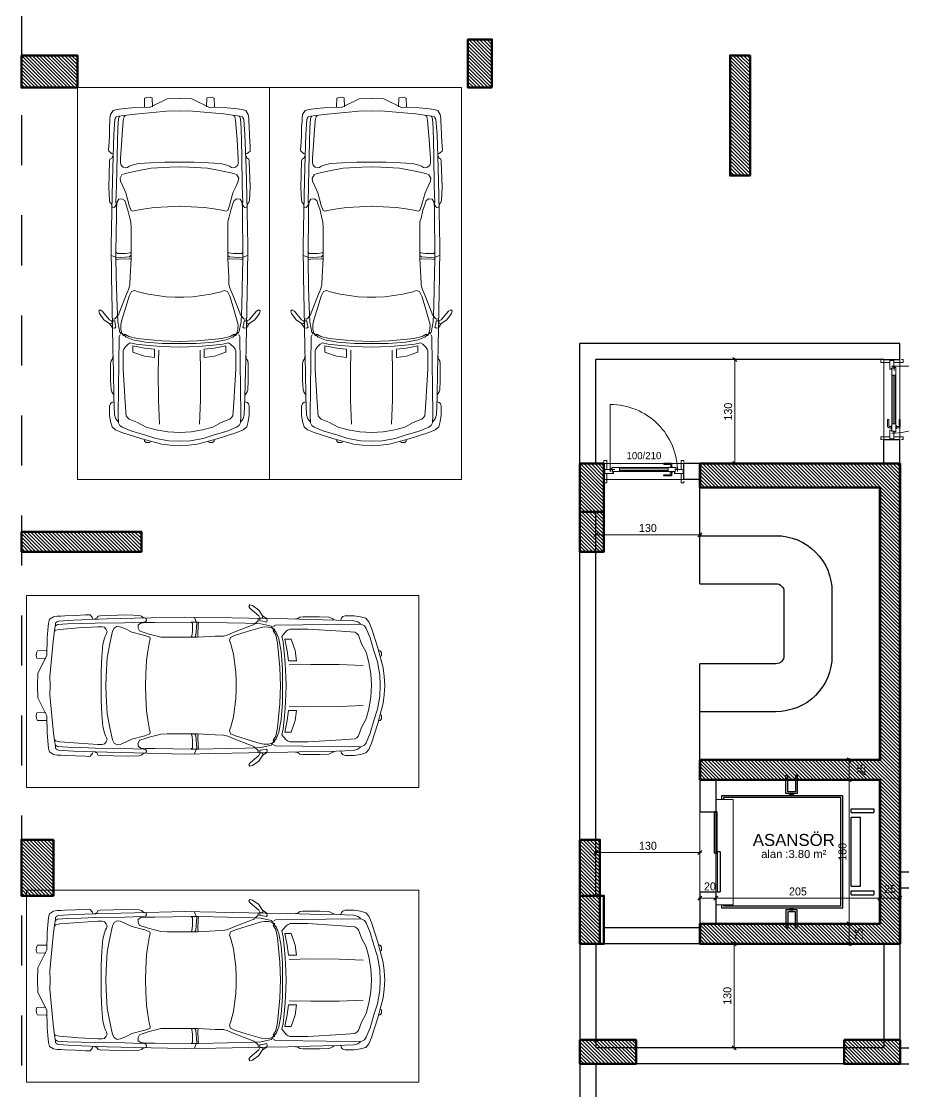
# Model space of a CAD drawing. Header units: centimetres. Extents: x 562865 to 1310255, y -148070 to 32737.
# Drawn here: x 643113 to 644216, y -26144 to -24807 of the extents above; entities that cross this region are included whole.
import ezdxf
from ezdxf.enums import TextEntityAlignment as Align

# ---------------------------------------------------------------- set-up
doc = ezdxf.new("R2010")
doc.units = ezdxf.units.CM
doc.header["$LTSCALE"] = 2.5
doc.linetypes.add('DASHED', pattern=[0.25, 0.125, -0.125])
doc.layers.get('0').update_dxf_attribs({"color": 86})
for name, color, linetype, lineweight in [('1', 126, 'Continuous', 25), ('ARABA TEFRIS', 205, 'Continuous', 0), ('DUVAR', 4, 'Continuous', 30), ('duvar-kesim', 7, 'Continuous', 0), ('GÖRÜNÜŞLER', 96, 'Continuous', 25), ('ince', 30, 'Continuous', 15), ('iç ölçü', 106, 'Continuous', 18), ('kapi', 9, 'Continuous', 0), ('kolon', 1, 'Continuous', 53), ('TEFRIS', 33, 'Continuous', 0)]:
    doc.layers.add(name, color=color, linetype=linetype, lineweight=lineweight)
for name, color, linetype in [('alan', 7, 'Continuous'), ('kapi-yazi', 7, 'Continuous'), ('MAKINA', 4, 'Continuous'), ('MERBAS', 231, 'Continuous'), ('MIMARI', 3, 'Continuous'), ('Oda', 7, 'Continuous'), ('TARAMA KOLON', 252, 'Continuous')]:
    doc.layers.add(name, color=color, linetype=linetype)
doc.styles.add('10', font='', dxfattribs={"height": 10})
doc.styles.add('MAHALADI', font='arial.ttf')
doc.styles.add('PINAR', font='comic.ttf')
doc.styles.get('10').set_extended_font_data('Arial')
doc.dimstyles.new('DISOLCU', dxfattribs={"dimscale": 0, "dimtxt": 15, "dimasz": 8, "dimexe": 1.8, "dimexo": 0.625, "dimgap": 3, "dimtad": 1, "dimdec": 0, "dimrnd": 0.5, "dimzin": 0, "dimdsep": 46, "dimtxsty": '10', "dimblk": 'OBLIQUE', "dimcen": 0.9, "dimclrd": 256, "dimclre": 256, "dimclrt": 7, "dimadec": 0, "dimazin": 0, "dimtfac": 1, "dimtdec": 0, "dimtofl": 0, "dimtmove": 2, "dimatfit": 0, "dimfxl": 10, "dimfxlon": 1, "dimtolj": 1, "dimtzin": 0, "dimarcsym": 0})
doc.dimstyles.new('TEMİZ ÖLÇÜ', dxfattribs={"dimtxt": 10, "dimasz": 5, "dimexe": 1.8, "dimexo": 0.625, "dimgap": 3, "dimtad": 1, "dimdec": 0, "dimrnd": 0.5, "dimzin": 1, "dimdsep": 46, "dimtxsty": 'PINAR', "dimblk": 'OBLIQUE', "dimcen": 0.9, "dimdle": 2, "dimclrd": 256, "dimclre": 256, "dimclrt": 7, "dimadec": 0, "dimazin": 0, "dimtfac": 1, "dimtdec": 0, "dimtofl": 0, "dimtmove": 2, "dimatfit": 2, "dimfxl": 10, "dimfxlon": 1, "dimlwd": -1, "dimlwe": -1, "dimarcsym": 0})

# ---------------------------------------------------------------- blocks, each defined once
blk = doc.blocks.new('_Oblique')
at = {"color": 0, "linetype": 'ByBlock', "lineweight": -2}
blk.add_line((-0.5, -0.5), (0.5, 0.5), dxfattribs=at)
blk = doc.blocks.new('*D2750')
at = {"layer": 'Defpoints', "color": 0}
for p in [(643961.2, -25899.8), (643981.2, -25902.4), (643981.2, -25916.2)]:
    blk.add_point(p, dxfattribs=at)
at = {"layer": 'iç ölçü'}
for p, q in [((643961.2, -25900.5), (643961.2, -25904.2)), ((643981.2, -25912.4), (643981.2, -25900.6)), ((643959.2, -25902.4), (643983.2, -25902.4))]:
    blk.add_line(p, q, dxfattribs=at)
at = {"layer": 'iç ölçü', "linetype": 'ByBlock', "xscale": 5, "yscale": 5, "zscale": 5, "rotation": 180}
blk.add_blockref('_Oblique', (643961.2, -25902.4), dxfattribs=at)
at = {"layer": 'iç ölçü', "linetype": 'ByBlock', "xscale": 5, "yscale": 5, "zscale": 5}
blk.add_blockref('_Oblique', (643981.2, -25902.4), dxfattribs=at)
at = {"layer": 'iç ölçü', "color": 7, "insert": (643973.7, -25887.7), "char_height": 10, "attachment_point": 5, "style": 'PINAR'}
blk.add_mtext('20', dxfattribs=at)
blk = doc.blocks.new('*D2751')
at = {"layer": 'Defpoints', "color": 0}
for p in [(644186.2, -25878), (644186.2, -25902.4), (643981.2, -25916.2)]:
    blk.add_point(p, dxfattribs=at)
at = {"layer": 'iç ölçü'}
for p, q in [((643981.2, -25912.4), (643981.2, -25900.6)), ((644186.2, -25892.4), (644186.2, -25904.2)), ((643979.2, -25902.4), (644188.2, -25902.4))]:
    blk.add_line(p, q, dxfattribs=at)
at = {"layer": 'iç ölçü', "linetype": 'ByBlock', "xscale": 5, "yscale": 5, "zscale": 5, "rotation": 180}
blk.add_blockref('_Oblique', (643981.2, -25902.4), dxfattribs=at)
at = {"layer": 'iç ölçü', "linetype": 'ByBlock', "xscale": 5, "yscale": 5, "zscale": 5}
blk.add_blockref('_Oblique', (644186.2, -25902.4), dxfattribs=at)
at = {"layer": 'iç ölçü', "color": 7, "insert": (644083.7, -25894), "char_height": 10, "attachment_point": 5, "style": 'PINAR'}
blk.add_mtext('205', dxfattribs=at)
blk = doc.blocks.new('*D2752')
at = {"layer": 'Defpoints', "color": 0}
for p in [(644186.2, -25878), (644211.2, -25900), (644211.2, -25902.4)]:
    blk.add_point(p, dxfattribs=at)
at = {"layer": 'iç ölçü'}
for p, q in [((644186.2, -25892.4), (644186.2, -25904.2)), ((644211.2, -25900.6), (644211.2, -25904.2)), ((644184.2, -25902.4), (644213.2, -25902.4))]:
    blk.add_line(p, q, dxfattribs=at)
at = {"layer": 'iç ölçü', "linetype": 'ByBlock', "xscale": 5, "yscale": 5, "zscale": 5, "rotation": 180}
blk.add_blockref('_Oblique', (644186.2, -25902.4), dxfattribs=at)
at = {"layer": 'iç ölçü', "linetype": 'ByBlock', "xscale": 5, "yscale": 5, "zscale": 5}
blk.add_blockref('_Oblique', (644211.2, -25902.4), dxfattribs=at)
at = {"layer": 'iç ölçü', "color": 7, "insert": (644198.7, -25891), "char_height": 10, "attachment_point": 5, "style": 'PINAR'}
blk.add_mtext('25', dxfattribs=at)
blk = doc.blocks.new('*D2753')
at = {"layer": 'Defpoints', "color": 0}
for p in [(644147.9, -25934.4), (644154.6, -25934.4), (644154.6, -25959.4)]:
    blk.add_point(p, dxfattribs=at)
at = {"layer": 'iç ölçü'}
for p, q in [((644154, -25934.4), (644146.1, -25934.4)), ((644147.9, -25961.4), (644147.9, -25932.4)), ((644154, -25959.4), (644146.1, -25959.4))]:
    blk.add_line(p, q, dxfattribs=at)
at = {"layer": 'iç ölçü', "linetype": 'ByBlock', "xscale": 5, "yscale": 5, "zscale": 5}
for p, rotation in [((644147.9, -25934.4), 90), ((644147.9, -25959.4), 270)]:
    blk.add_blockref('_Oblique', p, dxfattribs=dict(at, rotation=rotation))
at = {"layer": 'iç ölçü', "color": 7, "insert": (644159.8, -25946.9), "char_height": 10, "attachment_point": 5, "rotation": 90, "style": 'PINAR'}
blk.add_mtext('25', dxfattribs=at)
blk = doc.blocks.new('*D2754')
at = {"layer": 'Defpoints', "color": 0}
for p in [(644147.9, -25754.4), (644152.1, -25754.4), (644154.6, -25934.4)]:
    blk.add_point(p, dxfattribs=at)
at = {"layer": 'iç ölçü'}
for p, q in [((644151.5, -25754.4), (644146.1, -25754.4)), ((644147.9, -25936.4), (644147.9, -25752.4)), ((644154, -25934.4), (644146.1, -25934.4))]:
    blk.add_line(p, q, dxfattribs=at)
at = {"layer": 'iç ölçü', "linetype": 'ByBlock', "xscale": 5, "yscale": 5, "zscale": 5}
for p, rotation in [((644147.9, -25754.4), 90), ((644147.9, -25934.4), 270)]:
    blk.add_blockref('_Oblique', p, dxfattribs=dict(at, rotation=rotation))
at = {"layer": 'iç ölçü', "color": 7, "insert": (644139.4, -25844.4), "char_height": 10, "attachment_point": 5, "rotation": 90, "style": 'PINAR'}
blk.add_mtext('180', dxfattribs=at)
blk = doc.blocks.new('*D2755')
at = {"layer": 'Defpoints', "color": 0}
for p in [(644147.9, -25729.4), (644152.1, -25729.4), (644152.1, -25754.4)]:
    blk.add_point(p, dxfattribs=at)
at = {"layer": 'iç ölçü'}
for p, q in [((644147.9, -25756.4), (644147.9, -25727.4)), ((644151.5, -25729.4), (644146.1, -25729.4)), ((644151.5, -25754.4), (644146.1, -25754.4))]:
    blk.add_line(p, q, dxfattribs=at)
at = {"layer": 'iç ölçü', "linetype": 'ByBlock', "xscale": 5, "yscale": 5, "zscale": 5}
for p, rotation in [((644147.9, -25729.4), 90), ((644147.9, -25754.4), 270)]:
    blk.add_blockref('_Oblique', p, dxfattribs=dict(at, rotation=rotation))
at = {"layer": 'iç ölçü', "color": 7, "insert": (644163, -25741.9), "char_height": 10, "attachment_point": 5, "rotation": 90, "style": 'PINAR'}
blk.add_mtext('25', dxfattribs=at)
blk = doc.blocks.new('*D2756')
at = {"layer": 'Defpoints', "color": 0}
for p in [(643831.2, -25844.4), (643831.2, -25845.3), (643961.2, -25844.4)]:
    blk.add_point(p, dxfattribs=at)
at = {"layer": 'iç ölçü'}
for p, q in [((643963.2, -25845.3), (643829.2, -25845.3)), ((643831.2, -25845), (643831.2, -25847.1)), ((643961.2, -25845), (643961.2, -25847.1))]:
    blk.add_line(p, q, dxfattribs=at)
at = {"layer": 'iç ölçü', "linetype": 'ByBlock', "xscale": 5, "yscale": 5, "zscale": 5, "rotation": 180}
blk.add_blockref('_Oblique', (643831.2, -25845.3), dxfattribs=at)
at = {"layer": 'iç ölçü', "linetype": 'ByBlock', "xscale": 5, "yscale": 5, "zscale": 5}
blk.add_blockref('_Oblique', (643961.2, -25845.3), dxfattribs=at)
at = {"layer": 'iç ölçü', "color": 7, "insert": (643896.2, -25836.9), "char_height": 10, "attachment_point": 5, "style": 'PINAR'}
blk.add_mtext('130', dxfattribs=at)
blk = doc.blocks.new('*D2757')
at = {"layer": 'Defpoints', "color": 0}
for p in [(644034.1, -25959.4), (644004, -26089.4), (644034.1, -26089.4)]:
    blk.add_point(p, dxfattribs=at)
at = {"layer": 'iç ölçü'}
for p, q in [((644009, -25959.4), (644002.2, -25959.4)), ((644004, -25957.4), (644004, -26091.4)), ((644009, -26089.4), (644002.2, -26089.4))]:
    blk.add_line(p, q, dxfattribs=at)
at = {"layer": 'iç ölçü', "linetype": 'ByBlock', "xscale": 5, "yscale": 5, "zscale": 5}
for p, rotation in [((644004, -25959.4), 90), ((644004, -26089.4), 270)]:
    blk.add_blockref('_Oblique', p, dxfattribs=dict(at, rotation=rotation))
at = {"layer": 'iç ölçü', "color": 7, "insert": (643995.5, -26024.4), "char_height": 10, "attachment_point": 5, "rotation": 90, "style": 'PINAR'}
blk.add_mtext('130', dxfattribs=at)
blk = doc.blocks.new('*D2758')
at = {"layer": 'Defpoints', "color": 0}
for p in [(644005, -25229.4), (644011.2, -25229.4), (644004, -25359.4)]:
    blk.add_point(p, dxfattribs=at)
at = {"layer": 'iç ölçü'}
for p, q in [((644010, -25229.4), (644003.2, -25229.4)), ((644005, -25361.4), (644005, -25227.4)), ((644004.6, -25359.4), (644006.8, -25359.4))]:
    blk.add_line(p, q, dxfattribs=at)
at = {"layer": 'iç ölçü', "linetype": 'ByBlock', "xscale": 5, "yscale": 5, "zscale": 5}
for p, rotation in [((644005, -25229.4), 90), ((644005, -25359.4), 270)]:
    blk.add_blockref('_Oblique', p, dxfattribs=dict(at, rotation=rotation))
at = {"layer": 'iç ölçü', "color": 7, "insert": (643996.5, -25294.4), "char_height": 10, "attachment_point": 5, "rotation": 90, "style": 'PINAR'}
blk.add_mtext('130', dxfattribs=at)
blk = doc.blocks.new('*D2759')
at = {"layer": 'Defpoints', "color": 0}
for p in [(643831.2, -25433.6), (643961.2, -25433.6), (643961.2, -25448.2)]:
    blk.add_point(p, dxfattribs=at)
at = {"layer": 'iç ölçü'}
for p, q in [((643831.2, -25443.2), (643831.2, -25450)), ((643961.2, -25443.2), (643961.2, -25450)), ((643829.2, -25448.2), (643963.2, -25448.2))]:
    blk.add_line(p, q, dxfattribs=at)
at = {"layer": 'iç ölçü', "linetype": 'ByBlock', "xscale": 5, "yscale": 5, "zscale": 5, "rotation": 180}
blk.add_blockref('_Oblique', (643831.2, -25448.2), dxfattribs=at)
at = {"layer": 'iç ölçü', "linetype": 'ByBlock', "xscale": 5, "yscale": 5, "zscale": 5}
blk.add_blockref('_Oblique', (643961.2, -25448.2), dxfattribs=at)
at = {"layer": 'iç ölçü', "color": 7, "insert": (643896.2, -25439.8), "char_height": 10, "attachment_point": 5, "style": 'PINAR'}
blk.add_mtext('130', dxfattribs=at)
blk = doc.blocks.new('Car-P-2')
for p, q in [((166.2, 203.2), (158.5, 197.5)), ((169.6, 204), (166.2, 203.2)), ((169.4, 199.6), (170.9, 202.2)), ((170.9, 202.2), (169.6, 204)), ((20.9, 183), (24.8, 187.4)), ((24.8, 187.4), (31.5, 189.2)), ((31.5, 189.2), (39.3, 190.5)), ((39.3, 190.5), (50.6, 190.5)), ((50.6, 190.5), (53.7, 189.5)), ((53.7, 189.5), (55.3, 187.7)), ((55.3, 187.7), (56.1, 185.4)), ((68.3, 187.7), (66.2, 186.4)), ((70.8, 188.7), (68.3, 187.7)), ((82.5, 189.2), (70.8, 188.7)), ((95.4, 189.2), (82.5, 189.2)), ((103.4, 189.2), (95.4, 189.2)), ((107.1, 188.7), (103.4, 189.2)), ((110.2, 186.4), (107.1, 188.7)), ((153.8, 190.5), (148.4, 186.9)), ((212.1, 188.2), (150.4, 186.9)), ((153.6, 188.2), (153.8, 190.5)), ((155.1, 187.4), (153.6, 188.2)), ((158.5, 197.5), (153.8, 190.5)), ((157.2, 187.9), (155.1, 187.4)), ((157.2, 187.9), (158.5, 190.5)), ((157.2, 184.1), (157.2, 187.9)), ((158.5, 190.5), (169.4, 199.6)), ((251.9, 188.7), (212.1, 188.2)), ((238.9, 188.2), (236.6, 183)), ((314, 187.4), (251.9, 188.7)), ((303.7, 188.7), (300.3, 187.4)), ((305.2, 190), (303.7, 188.7)), ((308.1, 190.8), (305.2, 190)), ((323.6, 191.6), (308.1, 190.8)), ((348.2, 186.4), (314, 187.4)), ((356.7, 190.5), (323.6, 191.6)), ((359.1, 190), (356.7, 190.5)), ((360.9, 187.4), (359.1, 190)), ((363.5, 186.4), (360.9, 187.4)), ((366.3, 187.9), (365.8, 186.6)), ((367.4, 189.5), (366.3, 187.9)), ((369.2, 191.6), (367.4, 189.5)), ((371.2, 191.8), (369.2, 191.6)), ((375.1, 191.6), (371.2, 191.8)), ((387.7, 190.8), (375.1, 191.6)), ((401.1, 190.5), (387.7, 190.8)), ((405.7, 190), (401.1, 190.5)), ((410.4, 190), (405.7, 190)), ((415, 189.2), (410.4, 190)), ((420, 186.1), (415, 189.2)), ((9.8, 150.4), (17.5, 175)), ((17.5, 175), (20.9, 183)), ((19.4, 162.8), (24.3, 174.7)), ((24.3, 174.7), (26.3, 177.8)), ((26.3, 177.8), (29.7, 179.4)), ((29.7, 179.4), (38.5, 179.9)), ((32.6, 181.2), (31.3, 180.2)), ((34.6, 182.8), (32.6, 181.2)), ((39.6, 184.3), (34.6, 182.8)), ((38.5, 179.9), (74.2, 179.4)), ((61.8, 185.1), (39.6, 184.3)), ((94.4, 185.6), (61.8, 185.1)), ((66.2, 186.4), (64.6, 185.4)), ((74.2, 179.4), (103.4, 179.1)), ((122.4, 186.4), (94.4, 185.6)), ((103.4, 179.1), (137.7, 178.6)), ((112.8, 186.4), (110.2, 186.4)), ((150.4, 186.9), (122.4, 186.4)), ((136.9, 169.8), (141.5, 174.7)), ((137.7, 178.6), (139.3, 177.8)), ((138.3, 173.7), (143.2, 175.5)), ((139.3, 177.8), (139.6, 176.8)), ((141.1, 176.8), (143.2, 175.5)), ((141.5, 174.7), (142.7, 177.6)), ((142.7, 177.6), (156.1, 180.4)), ((143.2, 175.5), (146.6, 176.3)), ((146.6, 176.3), (152, 176.5)), ((148.4, 186.9), (148.1, 184.1)), ((148.1, 184.1), (149.1, 182.5)), ((149.1, 182.5), (153.6, 183.5)), ((152, 176.5), (156.9, 175.5)), ((153.6, 183.5), (157.2, 184.1)), ((156.1, 180.4), (175.1, 181.2)), ((156.9, 175.5), (174.3, 170.3)), ((159.3, 184.3), (159.5, 186.6)), ((160.8, 182.5), (159.3, 184.3)), ((163.7, 180.4), (160.8, 182.5)), ((164.2, 179.4), (163.7, 180.4)), ((167, 178.6), (164.2, 179.4)), ((188.3, 170.3), (167, 178.6)), ((175.1, 181.2), (197.8, 181.7)), ((197.8, 181.7), (233.7, 182.5)), ((233.7, 182.5), (243, 182.5)), ((233.7, 181.7), (234.2, 179.4)), ((234.2, 179.4), (234.8, 165.9)), ((236.6, 183), (235.8, 181.7)), ((235.8, 181.7), (237.3, 165.7)), ((243, 182), (241.2, 181.2)), ((241.2, 181.2), (241.2, 170.8)), ((243, 182.5), (288.6, 182)), ((288.6, 182), (299.8, 182)), ((298.7, 184.8), (299.3, 186.9)), ((300.3, 183), (298.7, 184.8)), ((299.8, 182), (306, 181.2)), ((302.6, 182.5), (300.3, 183)), ((306, 181.2), (302.6, 182.5)), ((304.7, 182.5), (326.2, 181.7)), ((306, 181.2), (309.1, 178.9)), ((309.4, 175), (307.6, 171.6)), ((309.1, 178.9), (309.4, 175)), ((317.1, 170.1), (325.3, 174)), ((325.3, 174), (331.6, 176.8)), ((363.2, 181.2), (326.2, 181.7)), ((331.6, 176.8), (335.5, 177.3)), ((335.5, 177.3), (339.4, 175)), ((339.4, 175), (341.2, 171.1)), ((389.9, 185.1), (348.2, 186.4)), ((349.2, 173.4), (351.5, 176)), ((351.5, 176), (354.1, 176.8)), ((354.1, 176.8), (359.8, 176.8)), ((359.8, 176.8), (383.9, 175.2)), ((380.6, 180.7), (363.2, 181.2)), ((397.8, 180.2), (380.6, 180.7)), ((383.9, 175.2), (407.3, 173.4)), ((408.8, 183.8), (389.9, 185.1)), ((410.1, 179.4), (397.8, 180.2)), ((408.8, 183.8), (412.4, 181.7)), ((411.2, 183), (408.8, 183.8)), ((412.7, 177.8), (410.1, 179.4)), ((412.4, 181.7), (412.7, 179.1)), ((413.7, 172.4), (412.7, 179.1)), ((421.3, 181.2), (420, 186.1)), ((422.3, 172.4), (421.3, 181.2)), ((14.7, 146.7), (19.4, 162.8)), ((30.2, 155.5), (34.1, 166.2)), ((34.1, 166.2), (36.2, 168.2)), ((36.2, 168.2), (38.5, 169.8)), ((38.5, 169.8), (55.3, 171.1)), ((55.3, 171.1), (97.2, 173.7)), ((97.2, 173.7), (119.5, 173.7)), ((117.9, 161.3), (113, 147)), ((126, 161.3), (117.9, 161.3)), ((119.5, 173.7), (121.8, 172.7)), ((121.8, 172.7), (124.4, 171.1)), ((122.9, 146.7), (126, 161.3)), ((124.4, 171.1), (127.8, 167.2)), ((127.8, 167.2), (129.6, 164.6)), ((129.6, 164.6), (128.1, 157.4)), ((130.4, 145.7), (133.5, 161.5)), ((133.5, 161.5), (136.9, 169.8)), ((135, 156.1), (137.4, 166.4)), ((137.4, 166.4), (140.5, 171.4)), ((140.5, 171.4), (138.3, 173.7)), ((174.3, 170.3), (187.8, 166.2)), ((187.8, 166.2), (190.6, 164.9)), ((197.1, 166.4), (188.3, 170.3)), ((190.6, 164.9), (194, 163.3)), ((194, 163.3), (195, 159.4)), ((202.5, 165.1), (197.1, 166.4)), ((213.1, 164.9), (202.5, 165.1)), ((234.8, 163.6), (213.1, 164.9)), ((234.5, 164.9), (234.2, 164.1)), ((234.8, 165.9), (234.5, 164.9)), ((259.1, 163.6), (234.8, 163.6)), ((237.3, 165.7), (238.6, 163.8)), ((241.2, 170.8), (242.3, 164.9)), ((242.3, 164.9), (243, 163.6)), ((273.1, 163.6), (259.1, 163.6)), ((280.9, 163.8), (273.1, 163.6)), ((285.5, 165.1), (280.9, 163.8)), ((295.4, 167.5), (285.5, 165.1)), ((294.3, 161.5), (294.9, 163.6)), ((295.4, 156.1), (294.3, 161.5)), ((294.9, 163.6), (301.1, 165.9)), ((303.2, 170.1), (295.4, 167.5)), ((301.1, 165.9), (317.1, 170.1)), ((307.6, 171.6), (303.2, 170.1)), ((341.2, 171.1), (344.3, 157.6)), ((348.2, 170.8), (349.2, 173.4)), ((348.7, 168.2), (348.2, 170.8)), ((350.3, 165.9), (348.7, 168.2)), ((351.5, 162.3), (350.3, 165.9)), ((353.6, 154.5), (351.5, 162.3)), ((407.3, 173.4), (412.4, 172.4)), ((412.4, 172.4), (413.5, 170.8)), ((415.6, 158.4), (413.7, 172.4)), ((423.1, 162.3), (422.3, 172.4)), ((423.6, 140.8), (423.1, 162.3)), ((3, 125.2), (9.8, 150.4)), ((24.3, 144.9), (30.2, 155.5)), ((128.1, 157.4), (126.8, 145.4)), ((133.8, 143.1), (135, 156.1)), ((193.4, 154.8), (190.3, 142.3)), ((195, 159.4), (193.4, 154.8)), ((297.2, 146.2), (295.4, 156.1)), ((344.3, 157.6), (347.9, 138.4)), ((354.7, 139.5), (353.6, 154.5)), ((419.7, 114.6), (415.6, 158.4)), ((5.1, 144.7), (6.7, 146.7)), ((5.1, 142.8), (5.1, 144.7)), ((5.1, 140.3), (5.1, 142.8)), ((6.7, 139.5), (5.1, 140.3)), ((6.7, 146.7), (8.7, 147)), ((10.3, 132.7), (14.7, 146.7)), ((20.9, 132.2), (24.3, 144.9)), ((113, 147), (111.5, 134.3)), ((111.5, 134.3), (121.6, 134.3)), ((121.6, 134.3), (122.9, 146.7)), ((126.8, 145.4), (125.7, 131.4)), ((128.8, 124.2), (130.4, 145.7)), ((132.2, 125.7), (133.8, 143.1)), ((190.3, 142.3), (187.2, 119.8)), ((298.7, 134.6), (297.2, 146.2)), ((299.5, 117.7), (298.7, 134.6)), ((347.9, 138.4), (349.2, 115.1)), ((355.4, 121.6), (354.7, 139.5)), ((434.7, 118.5), (423.6, 140.8)), ((424.4, 147), (435.2, 146.7)), ((436, 137.4), (424.6, 136.9)), ((435.2, 146.7), (436.3, 144.1)), ((436.8, 140.5), (436, 137.4)), ((436.3, 144.1), (436.8, 140.5)), ((1.7, 114.6), (3, 125.2)), ((7.2, 116.4), (10.3, 132.7)), ((18.6, 117.7), (20.9, 132.2)), ((58.1, 129.4), (28.2, 128.1)), ((93.3, 129.6), (58.1, 129.4)), ((120.5, 129.1), (93.3, 129.6)), ((125.7, 131.4), (124.7, 114.6)), ((128.8, 102.9), (128.8, 124.2)), ((131.4, 102.9), (132.2, 125.7)), ((355.4, 102.9), (355.4, 121.6)), ((1, 103.2), (1.7, 114.6)), ((6.7, 103.2), (7.2, 116.4)), ((17.5, 103.7), (18.6, 117.7)), ((124.7, 114.6), (124.4, 103.2)), ((187.2, 119.8), (186.7, 108.6)), ((186.7, 108.6), (186.7, 102.9)), ((300.3, 102.9), (299.5, 117.7)), ((349.2, 115.1), (349.7, 102.9)), ((419.2, 103.2), (419.7, 114.6)), ((435, 102.9), (434.7, 118.5)), ((1, 103.2), (1.7, 91.8)), ((6.7, 103.2), (7.2, 90)), ((17.5, 103.7), (18.6, 88.7)), ((124.7, 91.8), (124.4, 103.2)), ((128.8, 103.5), (128.8, 82.2)), ((131.4, 103.5), (132.2, 80.6)), ((186.7, 97.8), (186.7, 103.5)), ((187.2, 86.6), (186.7, 97.8)), ((300.3, 103.5), (299.5, 88.7)), ((349.2, 91.3), (349.7, 103.5)), ((355.4, 103.5), (355.4, 84.8)), ((419.2, 103.2), (419.7, 91.8)), ((435, 103.5), (434.7, 87.9)), ((1.7, 91.8), (3, 81.2)), ((3, 81.2), (9.8, 56)), ((7.2, 90), (10.3, 73.7)), ((18.6, 88.7), (20.9, 74.2)), ((125.7, 74.9), (124.7, 91.8)), ((128.8, 82.2), (130.4, 60.7)), ((132.2, 80.6), (133.8, 63.3)), ((190.3, 64.1), (187.2, 86.6)), ((299.5, 88.7), (298.7, 71.8)), ((347.9, 67.9), (349.2, 91.3)), ((355.4, 84.8), (354.7, 66.9)), ((419.7, 91.8), (415.6, 48)), ((434.7, 87.9), (423.6, 65.6)), ((6.7, 66.9), (5.1, 66.1)), ((10.3, 73.7), (14.7, 59.7)), ((20.9, 74.2), (24.3, 61.5)), ((58.1, 77), (28.2, 78.3)), ((93.3, 76.8), (58.1, 77)), ((120.5, 77.3), (93.3, 76.8)), ((111.5, 72.1), (121.6, 72.1)), ((113, 59.4), (111.5, 72.1)), ((121.6, 72.1), (122.9, 59.7)), ((126.8, 61), (125.7, 74.9)), ((298.7, 71.8), (297.2, 60.2)), ((344.3, 48.8), (347.9, 67.9)), ((354.7, 66.9), (353.6, 51.9)), ((436, 69), (424.6, 69.5)), ((436.8, 65.9), (436, 69)), ((5.1, 66.1), (5.1, 63.5)), ((5.1, 63.5), (5.1, 61.7)), ((5.1, 61.7), (6.7, 59.7)), ((6.7, 59.7), (8.7, 59.4)), ((9.8, 56), (17.5, 31.4)), ((14.7, 59.7), (19.4, 43.6)), ((24.3, 61.5), (30.2, 50.8)), ((117.9, 45.1), (113, 59.4)), ((122.9, 59.7), (126, 45.1)), ((128.1, 49), (126.8, 61)), ((130.4, 60.7), (133.5, 44.9)), ((133.8, 63.3), (135, 50.3)), ((193.4, 51.6), (190.3, 64.1)), ((297.2, 60.2), (295.4, 50.3)), ((423.6, 65.6), (423.1, 44.1)), ((424.4, 59.4), (435.2, 59.7)), ((435.2, 59.7), (436.3, 62.2)), ((436.3, 62.2), (436.8, 65.9)), ((19.4, 43.6), (24.3, 31.7)), ((30.2, 50.8), (34.1, 40.2)), ((34.1, 40.2), (36.2, 38.1)), ((126, 45.1), (117.9, 45.1)), ((127.8, 39.2), (129.6, 41.8)), ((129.6, 41.8), (128.1, 49)), ((133.5, 44.9), (136.9, 36.6)), ((135, 50.3), (137.4, 40)), ((174.3, 36.1), (187.8, 40.2)), ((187.8, 40.2), (190.6, 41.5)), ((190.6, 41.5), (194, 43.1)), ((195, 47), (193.4, 51.6)), ((194, 43.1), (195, 47)), ((202.5, 41.3), (197.1, 40)), ((213.1, 41.5), (202.5, 41.3)), ((234.8, 42.8), (213.1, 41.5)), ((234.5, 41.5), (234.2, 42.3)), ((234.2, 27), (234.8, 40.5)), ((234.8, 40.5), (234.5, 41.5)), ((259.1, 42.8), (234.8, 42.8)), ((235.8, 24.7), (237.3, 40.7)), ((237.3, 40.7), (238.6, 42.6)), ((241.2, 35.6), (242.3, 41.5)), ((242.3, 41.5), (243, 42.8)), ((273.1, 42.8), (259.1, 42.8)), ((280.9, 42.6), (273.1, 42.8)), ((285.5, 41.3), (280.9, 42.6)), ((295.4, 38.9), (285.5, 41.3)), ((295.4, 50.3), (294.3, 44.9)), ((294.3, 44.9), (294.9, 42.8)), ((294.9, 42.8), (301.1, 40.5)), ((301.1, 40.5), (317.1, 36.3)), ((341.2, 35.3), (344.3, 48.8)), ((350.3, 40.5), (348.7, 38.1)), ((351.5, 44.1), (350.3, 40.5)), ((353.6, 51.9), (351.5, 44.1)), ((415.6, 48), (413.7, 34)), ((423.1, 44.1), (422.3, 34)), ((17.5, 31.4), (20.9, 23.4)), ((24.3, 31.7), (26.3, 28.6)), ((26.3, 28.6), (29.7, 27)), ((29.7, 27), (38.5, 26.5)), ((36.2, 38.1), (38.5, 36.6)), ((38.5, 36.6), (55.3, 35.3)), ((38.5, 26.5), (74.2, 27)), ((55.3, 35.3), (97.2, 32.7)), ((74.2, 27), (103.4, 27.3)), ((97.2, 32.7), (119.5, 32.7)), ((103.4, 27.3), (137.7, 27.8)), ((119.5, 32.7), (121.8, 33.7)), ((121.8, 33.7), (124.4, 35.3)), ((124.4, 35.3), (127.8, 39.2)), ((136.9, 36.6), (141.5, 31.7)), ((137.4, 40), (140.5, 35)), ((137.7, 27.8), (139.3, 28.6)), ((140.5, 35), (138.3, 32.7)), ((138.3, 32.7), (143.2, 30.9)), ((139.3, 28.6), (139.6, 29.6)), ((141.1, 29.6), (143.2, 30.9)), ((141.5, 31.7), (142.7, 28.8)), ((142.7, 28.8), (156.1, 26)), ((143.2, 30.9), (146.6, 30.1)), ((146.6, 30.1), (152, 29.9)), ((152, 29.9), (156.9, 30.9)), ((156.9, 30.9), (174.3, 36.1)), ((164.2, 27), (163.7, 26)), ((167, 27.8), (164.2, 27)), ((188.3, 36.1), (167, 27.8)), ((197.1, 40), (188.3, 36.1)), ((233.7, 24.7), (234.2, 27)), ((241.2, 25.2), (241.2, 35.6)), ((303.2, 36.3), (295.4, 38.9)), ((307.6, 34.8), (303.2, 36.3)), ((306, 25.2), (309.1, 27.5)), ((309.4, 31.4), (307.6, 34.8)), ((309.1, 27.5), (309.4, 31.4)), ((317.1, 36.3), (325.3, 32.4)), ((325.3, 32.4), (331.6, 29.6)), ((331.6, 29.6), (335.5, 29.1)), ((335.5, 29.1), (339.4, 31.4)), ((339.4, 31.4), (341.2, 35.3)), ((348.7, 38.1), (348.2, 35.6)), ((348.2, 35.6), (349.2, 33)), ((349.2, 33), (351.5, 30.4)), ((351.5, 30.4), (354.1, 29.6)), ((354.1, 29.6), (359.8, 29.6)), ((359.8, 29.6), (383.9, 31.1)), ((383.9, 31.1), (407.3, 33)), ((410.1, 27), (397.8, 26.2)), ((407.3, 33), (412.4, 34)), ((412.7, 28.6), (410.1, 27)), ((412.4, 34), (413.5, 35.6)), ((412.4, 24.7), (412.7, 27.3)), ((413.7, 34), (412.7, 27.3)), ((422.3, 34), (421.3, 25.2)), ((20.9, 23.4), (24.8, 19)), ((24.8, 19), (31.5, 17.2)), ((32.6, 25.2), (31.3, 26.2)), ((31.5, 17.2), (39.3, 15.9)), ((34.6, 23.6), (32.6, 25.2)), ((39.6, 22.1), (34.6, 23.6)), ((39.3, 15.9), (50.6, 15.9)), ((61.8, 21.3), (39.6, 22.1)), ((50.6, 15.9), (53.7, 16.9)), ((53.7, 16.9), (55.3, 18.7)), ((55.3, 18.7), (56.1, 21)), ((94.4, 20.8), (61.8, 21.3)), ((66.2, 20), (64.6, 21)), ((68.3, 18.7), (66.2, 20)), ((70.8, 17.7), (68.3, 18.7)), ((82.5, 17.2), (70.8, 17.7)), ((95.4, 17.2), (82.5, 17.2)), ((122.4, 20), (94.4, 20.8)), ((103.4, 17.2), (95.4, 17.2)), ((107.1, 17.7), (103.4, 17.2)), ((110.2, 20), (107.1, 17.7)), ((112.8, 20), (110.2, 20)), ((150.4, 19.5), (122.4, 20)), ((148.1, 22.3), (149.1, 23.9)), ((148.4, 19.5), (148.1, 22.3)), ((153.8, 15.9), (148.4, 19.5)), ((149.1, 23.9), (153.6, 22.9)), ((212.1, 18.2), (150.4, 19.5)), ((153.6, 22.9), (157.2, 22.3)), ((155.1, 19), (153.6, 18.2)), ((153.6, 18.2), (153.8, 15.9)), ((158.5, 8.9), (153.8, 15.9)), ((157.2, 18.4), (155.1, 19)), ((156.1, 26), (175.1, 25.2)), ((157.2, 22.3), (157.2, 18.4)), ((157.2, 18.4), (158.5, 15.9)), ((158.5, 15.9), (169.4, 6.8)), ((160.8, 23.9), (159.3, 22.1)), ((159.3, 22.1), (159.5, 19.7)), ((163.7, 26), (160.8, 23.9)), ((175.1, 25.2), (197.8, 24.7)), ((197.8, 24.7), (233.7, 23.9)), ((251.9, 17.7), (212.1, 18.2)), ((233.7, 23.9), (243, 23.9)), ((236.6, 23.4), (235.8, 24.7)), ((238.9, 18.2), (236.6, 23.4)), ((243, 24.4), (241.2, 25.2)), ((243, 23.9), (288.6, 24.4)), ((314, 19), (251.9, 17.7)), ((288.6, 24.4), (299.8, 24.4)), ((300.3, 23.4), (298.7, 21.6)), ((298.7, 21.6), (299.3, 19.5)), ((299.8, 24.4), (306, 25.2)), ((302.6, 23.9), (300.3, 23.4)), ((303.7, 17.7), (300.3, 19)), ((306, 25.2), (302.6, 23.9)), ((305.2, 16.4), (303.7, 17.7)), ((304.7, 23.9), (326.2, 24.7)), ((308.1, 15.6), (305.2, 16.4)), ((323.6, 14.8), (308.1, 15.6)), ((348.2, 20), (314, 19)), ((356.7, 15.9), (323.6, 14.8)), ((363.2, 25.2), (326.2, 24.7)), ((389.9, 21.3), (348.2, 20)), ((359.1, 16.4), (356.7, 15.9)), ((360.9, 19), (359.1, 16.4)), ((363.5, 20), (360.9, 19)), ((380.6, 25.7), (363.2, 25.2)), ((366.3, 18.4), (365.8, 19.7)), ((367.4, 16.9), (366.3, 18.4)), ((369.2, 14.8), (367.4, 16.9)), ((371.2, 14.6), (369.2, 14.8)), ((375.1, 14.8), (371.2, 14.6)), ((387.7, 15.6), (375.1, 14.8)), ((397.8, 26.2), (380.6, 25.7)), ((401.1, 15.9), (387.7, 15.6)), ((408.8, 22.6), (389.9, 21.3)), ((405.7, 16.4), (401.1, 15.9)), ((410.4, 16.4), (405.7, 16.4)), ((408.8, 22.6), (412.4, 24.7)), ((411.2, 23.4), (408.8, 22.6)), ((415, 17.2), (410.4, 16.4)), ((420, 20.3), (415, 17.2)), ((421.3, 25.2), (420, 20.3)), ((166.2, 3.2), (158.5, 8.9)), ((169.6, 2.4), (166.2, 3.2)), ((169.4, 6.8), (170.9, 4.2)), ((170.9, 4.2), (169.6, 2.4))]:
    blk.add_line(p, q)
blk = doc.blocks.new('*D3048')
at = {"layer": 'Defpoints', "color": 0}
for p in [(244, 494), (230.4, 4), (244, 4)]:
    blk.add_point(p, dxfattribs=at)
at = {"layer": 'TEFRIS', "lineweight": -2}
for p, q in [((240.4, 494), (228.6, 494)), ((230.4, 494), (230.4, 4)), ((240.4, 4), (228.6, 4))]:
    blk.add_line(p, q, dxfattribs=at)
at = {"layer": 'TEFRIS', "linetype": 'ByBlock', "lineweight": -2, "xscale": 8, "yscale": 8, "zscale": 8}
for p, rotation in [((230.4, 494), 90), ((230.4, 4), 270)]:
    blk.add_blockref('_Oblique', p, dxfattribs=dict(at, rotation=rotation))
at = {"layer": 'TEFRIS', "color": 7, "insert": (222.3, 249), "char_height": 10, "attachment_point": 5, "rotation": 90, "style": '10'}
blk.add_mtext('\\A1;490', dxfattribs=at)
blk = doc.blocks.new('*D3049')
at = {"layer": 'Defpoints', "color": 0}
for p in [(4, 11.4), (244, 13.2), (244, 11.4)]:
    blk.add_point(p, dxfattribs=at)
at = {"layer": 'TEFRIS', "lineweight": -2}
for p, q in [((4, 12), (4, 15)), ((244, 12), (244, 15)), ((4, 13.2), (244, 13.2))]:
    blk.add_line(p, q, dxfattribs=at)
at = {"layer": 'TEFRIS', "linetype": 'ByBlock', "lineweight": -2, "xscale": 8, "yscale": 8, "zscale": 8, "rotation": 180}
blk.add_blockref('_Oblique', (4, 13.2), dxfattribs=at)
at = {"layer": 'TEFRIS', "linetype": 'ByBlock', "lineweight": -2, "xscale": 8, "yscale": 8, "zscale": 8}
blk.add_blockref('_Oblique', (244, 13.2), dxfattribs=at)
at = {"layer": 'TEFRIS', "color": 7, "insert": (124, 21.3), "char_height": 10, "attachment_point": 5, "style": '10'}
blk.add_mtext('\\A1;240', dxfattribs=at)
blk = doc.blocks.new('fm-door1')
at = {"linetype": 'Continuous'}
for p, q in [((0, 25), (0, -25)), ((100, 25), (0, 25)), ((80, 32), (80, 0)), ((84, 28), (128, 28)), ((90, 50), (910, 50)), ((90, 50), (90, 30)), ((100, 30), (90, 30)), ((100, 30), (100, -5)), ((100, 30), (100, -5)), ((100, 0), (900, 0)), ((190, 50), (190, 0)), ((810, 50), (810, 0)), ((910, 30), (900, 30)), ((900, 30), (900, -5)), ((900, 25), (1000, 25)), ((910, 50), (910, 30)), ((1000, 25), (1000, -25)), ((110, -25), (0, -25)), ((100, -5), (110, -5)), ((110, -5), (100, -5)), ((110, -5), (110, -25)), ((110, -25), (110, -5)), ((890, -25), (890, -5)), ((890, -5), (900, -5)), ((890, -25), (1000, -25))]:
    blk.add_line(p, q, dxfattribs=at)
at = {"color": 8, "linetype": 'Continuous'}
for p, q in [((190, 35), (810, 35)), ((190, 15), (810, 15))]:
    blk.add_line(p, q, dxfattribs=at)
at = {"linetype": 'Continuous'}
for points in [[(858, 58), (858, 89, 0.414214), (842, 104), (759, 104, 1), (759, 89), (835, 89, -0.414214), (842, 81), (842, 58)], [(858, -8), (858, -39, -0.414214), (842, -54), (759, -54, -1), (759, -39), (835, -39, 0.414214), (842, -31), (842, -8)]]:
    blk.add_lwpolyline(points, format="xyb", dxfattribs=at)
for points in [[(869, 50), (869, 58), (831, 58), (831, 50)], [(869, 0), (869, -8), (831, -8), (831, 0)]]:
    blk.add_lwpolyline(points, dxfattribs=at)
blk.add_circle((84, 32), 4.26, dxfattribs=at)
blk = doc.blocks.new('SB')
at = {"layer": 'TARAMA KOLON'}
h = blk.add_hatch(dxfattribs=at)
h.set_pattern_fill('ANSI31', color=256, angle=7e-15)
h.paths.add_polyline_path([(655327.3, -25829.4), (655302.3, -25829.4), (655302.3, -25959.4), (655327.3, -25959.4)])
h.paths.add_polyline_path([(655437.3, -24424.1), (655477.3, -24424.1), (655477.3, -24494.1), (655437.3, -24494.1)])
h.paths.add_polyline_path([(655327.3, -25359.4), (655297.3, -25359.4), (655297.3, -25469.4), (655327.3, -25469.4)])
h.paths.add_polyline_path([(655327.3, -26079.4), (655327.3, -26109.4), (655257.3, -26109.4), (655257.3, -26079.4)])
h.paths.add_polyline_path([(654229.3, -24849.4), (654229.3, -24889.4), (654299.3, -24889.4), (654299.3, -24849.4)])
h.paths.add_polyline_path([(654269.3, -25899.4), (654229.3, -25899.4), (654229.3, -25829.4), (654269.3, -25829.4)])
h.paths.add_polyline_path([(654229.3, -25444.4), (654229.3, -25469.4), (654379.3, -25469.4), (654379.3, -25444.4)])
h.paths.add_polyline_path([(655112.3, -26369.4), (655142.3, -26369.4), (655142.3, -26429.4), (655112.3, -26429.4)])
h.paths.add_polyline_path([(654997.3, -26079.4), (654997.3, -26109.4), (654927.3, -26109.4), (654927.3, -26079.4)])
h.paths.add_polyline_path([(655437.3, -24889.4), (655467.3, -24889.4), (655467.3, -24829.4), (655437.3, -24829.4)])
h.paths.add_polyline_path([(655112.3, -26834.6), (655142.3, -26834.6), (655142.3, -26894.6), (655112.3, -26894.6)])
h.paths.add_polyline_path([(654787.3, -26369.4), (654817.3, -26369.4), (654817.3, -26429.4), (654787.3, -26429.4)])
h.paths.add_polyline_path([(655437.3, -26824.6), (655477.3, -26824.6), (655477.3, -26894.6), (655437.3, -26894.6)])
h.paths.add_polyline_path([(654299.3, -26369.4), (654299.3, -26409.4), (654229.3, -26409.4), (654229.3, -26369.4)])
h.paths.add_polyline_path([(654777.3, -26824.6), (654817.3, -26824.6), (654817.3, -26894.6), (654777.3, -26894.6)])
h.paths.add_polyline_path([(655437.3, -26369.4), (655467.3, -26369.4), (655467.3, -26429.4), (655437.3, -26429.4)])
h.paths.add_polyline_path([(655985.4, -25829.4), (656025.4, -25829.4), (656025.4, -25899.4), (655985.4, -25899.4)])
h.paths.add_polyline_path([(654927.3, -25959.4), (654927.3, -25359.4), (655177.3, -25359.4), (655177.3, -25389.4), (654952.3, -25389.4), (654952.3, -25729.4), (655177.3, -25729.4), (655177.3, -25754.4), (654952.3, -25754.4), (654952.3, -25934.4), (655177.3, -25934.4), (655177.3, -25959.4)])
h.paths.add_polyline_path([(654777.3, -24424.1), (654817.3, -24424.1), (654817.3, -24494.1), (654777.3, -24494.1)])
h.paths.add_polyline_path([(655985.4, -26824.6), (656025.4, -26824.6), (656025.4, -26894.6), (655985.4, -26894.6)])
h.paths.add_polyline_path([(654229.3, -24424.1), (654269.3, -24424.1), (654269.3, -24494.1), (654229.3, -24494.1)])
h.paths.add_polyline_path([(655107.3, -24424.1), (655147.3, -24424.1), (655147.3, -24494.1), (655107.3, -24494.1)])
h.paths.add_polyline_path([(655985.4, -24424.1), (656025.4, -24424.1), (656025.4, -24494.1), (655985.4, -24494.1)])
h.paths.add_polyline_path([(656025.4, -24849.4), (656025.4, -24889.4), (655955.4, -24889.4), (655955.4, -24849.4)])
h.paths.add_polyline_path([(654817.3, -24889.4), (654787.3, -24889.4), (654787.3, -24829.4), (654817.3, -24829.4)])
h.paths.add_polyline_path([(655114.8, -24849.4), (655139.8, -24849.4), (655139.8, -24999.4), (655114.8, -24999.4)])
h.paths.add_polyline_path([(656025.4, -26369.4), (656025.4, -26409.4), (655955.4, -26409.4), (655955.4, -26369.4)])
h.paths.add_polyline_path([(654229.3, -26824.6), (654269.3, -26824.6), (654269.3, -26894.6), (654229.3, -26894.6)])
h.paths.add_polyline_path([(656025.4, -25444.4), (656025.4, -25469.4), (655875.4, -25469.4), (655875.4, -25444.4)])
at = {"layer": 'kolon'}
for points in [[(655437.3, -24889.4), (655467.3, -24889.4), (655467.3, -24829.4), (655437.3, -24829.4)], [(655114.8, -24849.4), (655139.8, -24849.4), (655139.8, -24999.4), (655114.8, -24999.4)], [(656025.4, -24849.4), (656025.4, -24889.4), (655955.4, -24889.4), (655955.4, -24849.4)], [(654927.3, -25959.4), (654927.3, -25359.4), (655177.3, -25359.4), (655177.3, -25389.4), (654952.3, -25389.4), (654952.3, -25729.4), (655177.3, -25729.4), (655177.3, -25754.4), (654952.3, -25754.4), (654952.3, -25934.4), (655177.3, -25934.4), (655177.3, -25959.4)], [(655327.3, -25359.4), (655297.3, -25359.4), (655297.3, -25469.4), (655327.3, -25469.4)], [(656025.4, -25444.4), (656025.4, -25469.4), (655875.4, -25469.4), (655875.4, -25444.4)], [(655327.3, -25829.4), (655302.3, -25829.4), (655302.3, -25959.4), (655327.3, -25959.4)], [(655985.4, -25829.4), (656025.4, -25829.4), (656025.4, -25899.4), (655985.4, -25899.4)], [(654997.3, -26079.4), (654997.3, -26109.4), (654927.3, -26109.4), (654927.3, -26079.4)], [(655327.3, -26079.4), (655327.3, -26109.4), (655257.3, -26109.4), (655257.3, -26079.4)]]:
    blk.add_lwpolyline(points, close=True, dxfattribs=at)
blk = doc.blocks.new('A$C18BE6784')
at = {"layer": 'TEFRIS'}
blk.add_lwpolyline([(244, 494), (244, 4), (4, 4), (4, 494)], close=True, dxfattribs=at)
at = {"layer": 'TEFRIS', "rotation": 89.99972930206081}
blk.add_blockref('Car-P-2', (219.7, 45.3), dxfattribs=at)
at = {"layer": 'TEFRIS'}
dim = blk.add_linear_dim(base=(230.4, 4), p1=(244, 494), p2=(244, 4), angle=90, dimstyle='DISOLCU', override={"dimscale": 1, "dimarcsym": 1}, dxfattribs=at)
dim.commit()
dim.dimension.update_dxf_attribs({"geometry": '*D3048', "text_midpoint": (222.3, 249)})
dim = blk.add_linear_dim(base=(244, 13.2), p1=(4, 11.4), p2=(244, 11.4), dimstyle='DISOLCU', override={"dimscale": 1, "dimarcsym": 1}, dxfattribs=at)
dim.commit()
dim.dimension.update_dxf_attribs({"geometry": '*D3049', "text_midpoint": (124, 21.3)})

msp = doc.modelspace()

# ---------------------------------------------------------------- linework, layer by layer
at = {"color": 4, "ltscale": 0.1}
for p, q in [((643982.5, -25794.4), (643979.1, -25794.4)), ((643979.1, -25794.4), (643979.1, -25845.8)), ((643982.5, -25794.4), (643982.5, -25845.8)), ((643979.1, -25845.8), (643982.5, -25845.8)), ((643986.5, -25844.4), (643982.9, -25844.4)), ((643982.9, -25844.4), (643982.9, -25894.4)), ((643986.5, -25844.4), (643986.5, -25894.4)), ((643982.9, -25894.4), (643986.5, -25894.4))]:
    msp.add_line(p, q, dxfattribs=at)
at = {"layer": '1', "linetype": 'DASHED', "ltscale": 20}
msp.add_line((643961.2, -25384.4), (643961.2, -25387.4), dxfattribs=at)
at = {"layer": 'DUVAR'}
for p, q in [((644211.2, -25209.4), (643811.2, -25209.4)), ((643811.2, -25359.4), (643811.2, -25209.4)), ((644211.2, -25229.4), (644211.2, -25209.4)), ((644191.2, -25229.4), (643831.2, -25229.4)), ((643831.2, -25359.4), (643831.2, -25229.4)), ((644191.2, -25229.4), (644211.2, -25229.4)), ((644191.2, -25359.4), (644191.2, -25329.4)), ((644191.2, -25329.4), (644211.2, -25329.4)), ((644211.2, -25359.4), (644211.2, -25329.4)), ((643841.2, -25379.4), (643841.2, -25359.4)), ((643961.2, -25359.4), (643941.2, -25359.4)), ((643941.2, -25379.4), (643941.2, -25359.4)), ((643961.2, -25379.4), (643941.2, -25379.4)), ((643811.2, -25899.4), (643811.2, -25419.4)), ((643831.2, -25899.4), (643831.2, -25419.4)), ((643961.2, -25754.4), (643961.2, -25794.4)), ((643981.2, -25754.4), (643981.2, -25794.4)), ((643961.2, -25794.4), (643981.2, -25794.4)), ((644211.2, -25869.4), (644909.3, -25869.4)), ((643961.2, -25894.4), (643961.2, -25934.4)), ((643961.2, -25894.4), (643981.2, -25894.4)), ((643981.2, -25894.4), (643981.2, -25934.4)), ((644211.2, -25889.4), (644889.3, -25889.4)), ((643961.2, -25939.4), (643841.2, -25939.4)), ((643811.2, -25959.4), (643811.2, -26109.4)), ((643831.2, -25959.4), (643831.2, -26089.4)), ((643961.2, -25959.4), (643841.2, -25959.4)), ((644191.2, -25959.4), (644191.2, -26089.4)), ((644211.2, -25959.4), (644211.2, -26109.4)), ((644191.2, -26089.4), (643831.2, -26089.4)), ((644211.2, -26089.4), (644889.3, -26089.4)), ((644211.2, -26109.4), (643811.2, -26109.4)), ((643811.2, -26109.4), (643811.2, -26151.8)), ((643831.2, -26109.4), (643831.2, -26171.8)), ((644211.2, -26109.4), (644889.3, -26109.4))]:
    msp.add_line(p, q, dxfattribs=at)
at = {"layer": 'duvar-kesim'}
for p, q in [((644191.2, -25229.4), (644191.2, -25329.4)), ((644211.2, -25229.4), (644211.2, -25329.4)), ((643841.2, -25359.4), (643941.2, -25359.4)), ((643841.2, -25379.4), (643941.2, -25379.4)), ((643961.2, -25794.4), (643961.2, -25894.4)), ((643981.2, -25794.4), (643981.2, -25894.4))]:
    msp.add_line(p, q, dxfattribs=at)
at = {"layer": 'GÖRÜNÜŞLER', "color": 251, "linetype": 'DASHED', "ltscale": 200}
msp.add_lwpolyline([(643113.2, -26897.1), (644909.3, -26897.1), (644909.3, -24424.1), (643113.2, -24424.1)], close=True, dxfattribs=at)
at = {"layer": 'ince', "ltscale": 0.1}
for p, q in [((643981.2, -25779), (644002.9, -25779)), ((644002.9, -25779), (644002.9, -25910.6)), ((643981.2, -25806.8), (643981.2, -25794.4)), ((643981.2, -25894.4), (643981.2, -25910.6)), ((643981.2, -25910.6), (644002.9, -25910.6))]:
    msp.add_line(p, q, dxfattribs=at)
at = {"layer": 'kapi'}
for points in [[(644189.2, -25229.4), (644187.2, -25229.4), (644187.2, -25232.9), (644198.7, -25232.9)], [(644213.2, -25229.4), (644215.2, -25229.4), (644215.2, -25232.9), (644203.7, -25232.9)], [(644189.2, -25329.4), (644187.2, -25329.4), (644187.2, -25325.9), (644198.7, -25325.9)], [(644213.2, -25329.4), (644215.2, -25329.4), (644215.2, -25325.9), (644203.7, -25325.9)], [(643841.2, -25357.4), (643841.2, -25355.4), (643844.7, -25355.4), (643844.7, -25366.9)], [(643941.2, -25357.4), (643941.2, -25355.4), (643937.7, -25355.4), (643937.7, -25366.9)], [(643841.2, -25381.4), (643841.2, -25383.4), (643844.7, -25383.4), (643844.7, -25371.9)], [(643941.2, -25381.4), (643941.2, -25383.4), (643937.7, -25383.4), (643937.7, -25371.9)]]:
    msp.add_lwpolyline(points, dxfattribs=at)
for points in [[(644201.2, -25237.4), (644285.2, -25237.4, -0.414214), (644201.2, -25321.4, -0.414214)], [(643849.2, -25369.4), (643849.2, -25285.4, -0.414214), (643933.2, -25369.4, -0.414214)]]:
    msp.add_lwpolyline(points, format="xyb", dxfattribs=at)
at = {"layer": 'kolon'}
for points in [[(643811.2, -25359.4), (643841.2, -25359.4), (643841.2, -25419.4), (643811.2, -25419.4)], [(644211.2, -25959.4), (644211.2, -25359.4), (643961.2, -25359.4), (643961.2, -25389.4), (644186.2, -25389.4), (644186.2, -25729.4), (643961.2, -25729.4), (643961.2, -25754.4), (644186.2, -25754.4), (644186.2, -25934.4), (643961.2, -25934.4), (643961.2, -25959.4)], [(643811.2, -25899.4), (643841.2, -25899.4), (643841.2, -25959.4), (643811.2, -25959.4)]]:
    msp.add_lwpolyline(points, close=True, dxfattribs=at)
msp.add_lwpolyline([(643961.2, -25959.4), (644211.2, -25959.4)], dxfattribs=at)
at = {"layer": 'MAKINA', "ltscale": 0.1}
for p, q in [((644150, -25898), (644150, -25893.3)), ((644178.7, -25893.3), (644178.7, -25898))]:
    msp.add_line(p, q, dxfattribs=at)
at = {"layer": 'MERBAS'}
for p, q in [((643961.2, -25509.4), (643961.2, -25389.4)), ((643961.2, -25389.4), (644186.2, -25389.4)), ((644186.2, -25389.4), (644186.2, -25729.4)), ((643961.2, -25729.4), (643961.2, -25609.4)), ((644186.2, -25729.4), (643961.2, -25729.4))]:
    msp.add_line(p, q, dxfattribs=at)
for points in [[(643961.2, -25449.4), (644056.2, -25449.4, -0.414214), (644126.2, -25519.4), (644126.2, -25599.4, -0.414214), (644056.2, -25669.4), (643961.2, -25669.4)], [(643961.2, -25509.4), (644056.2, -25509.4, -0.414214), (644066.2, -25519.4), (644066.2, -25599.4, -0.414214), (644056.2, -25609.4), (643961.2, -25609.4)]]:
    msp.add_lwpolyline(points, format="xyb", dxfattribs=at)
at = {"layer": 'MIMARI', "ltscale": 0.1}
for p, q in [((644071.1, -25748.9), (644068.7, -25748.9)), ((644068.7, -25771.7), (644068.7, -25748.9)), ((644071.1, -25769.4), (644071.1, -25748.9)), ((644082.8, -25748.9), (644080.5, -25748.9)), ((644080.5, -25748.9), (644080.5, -25769.4)), ((644082.8, -25748.9), (644082.8, -25771.7)), ((644082.8, -25771.7), (644068.7, -25771.7)), ((644080.5, -25769.4), (644071.1, -25769.4)), ((644150, -25790.8), (644178.7, -25790.8)), ((644150, -25790.8), (644178.7, -25790.8)), ((644150, -25795.5), (644150, -25790.8)), ((644178.7, -25790.8), (644178.7, -25795.5)), ((644178.7, -25790.8), (644178.7, -25795.5)), ((644150, -25795.5), (644178.7, -25795.5)), ((644150, -25795.5), (644178.7, -25795.5)), ((644150, -25801.3), (644161.8, -25801.3)), ((644150, -25887.4), (644150, -25801.3)), ((644161.8, -25887.4), (644161.8, -25801.3)), ((644150, -25887.4), (644161.8, -25887.4)), ((644150, -25893.3), (644178.7, -25893.3)), ((644150, -25898), (644178.7, -25898)), ((644082.8, -25917.1), (644068.7, -25917.1)), ((644068.7, -25917.1), (644068.7, -25939.9)), ((644080.5, -25919.4), (644071.1, -25919.4)), ((644071.1, -25919.4), (644071.1, -25939.9)), ((644080.5, -25939.9), (644080.5, -25919.4)), ((644082.8, -25939.9), (644082.8, -25917.1)), ((644071.1, -25939.9), (644068.7, -25939.9)), ((644082.8, -25939.9), (644080.5, -25939.9))]:
    msp.add_line(p, q, dxfattribs=at)
for points in [[(644080.5, -25754.4), (644071.1, -25754.4)], [(644127.7, -25914.4), (644139.6, -25914.4), (644139.6, -25774.3), (643988.3, -25774.3), (643988.3, -25779)], [(644127.7, -25912.1), (644137.3, -25912.1), (644137.3, -25776.7), (643990.6, -25776.7), (643990.6, -25779)], [(643988.3, -25910.6), (643988.3, -25914.4), (644127.7, -25914.4)], [(643990.6, -25910.6), (643990.6, -25912.1), (644127.7, -25912.1)], [(644080.5, -25934.4), (644071.1, -25934.4)]]:
    msp.add_lwpolyline(points, dxfattribs=at)
for points in [[(644078.2, -25771.7), (644078.2, -25772.9), (644073.2, -25772.9), (644073.2, -25771.7)], [(644076.8, -25772.9), (644075.8, -25774.3), (644075.8, -25774.3), (644074.9, -25772.9)], [(644076.8, -25915.9), (644075.8, -25914.4), (644075.8, -25914.4), (644074.9, -25915.9)], [(644078.2, -25917.1), (644078.2, -25915.9), (644073.2, -25915.9), (644073.2, -25917.1)]]:
    msp.add_lwpolyline(points, close=True, dxfattribs=at)
for points in [[(644078.2, -25771.7), (644078.2, -25772.9), (644073.2, -25771.7), (644073.2, -25772.9)], [(644074.9, -25772.9), (644075.8, -25774.3), (644076.8, -25772.9), (644075.8, -25774.4)], [(644074.9, -25915.9), (644075.8, -25914.4), (644076.8, -25915.9), (644075.8, -25914.4)], [(644078.2, -25917.1), (644078.2, -25915.9), (644073.2, -25917.1), (644073.2, -25915.9)]]:
    msp.add_solid(points, dxfattribs=at)

# ---------------------------------------------------------------- block references
at = {"layer": 'ARABA TEFRIS', "xscale": -1}
for p in [(643427.2, -25383.4), (643667.2, -25383.4)]:
    msp.add_blockref('A$C18BE6784', p, dxfattribs=at)
for p, rotation in [((643613.7, -25520.2), 90.0000000000002), ((643613.7, -25888.2), 90.00000000000018)]:
    msp.add_blockref('A$C18BE6784', p, dxfattribs=dict(at, rotation=rotation))
at = {"layer": 'kapi', "xscale": 0.098, "yscale": 0.1, "zscale": 0.098, "rotation": 270}
msp.add_blockref('fm-door1', (644201.2, -25230.4), dxfattribs=at)
at = {"layer": 'kapi', "xscale": 0.098, "yscale": 0.1, "zscale": 0.098}
msp.add_blockref('fm-door1', (643842.2, -25369.4), dxfattribs=at)
at = {"layer": 'TARAMA KOLON', "xscale": -1}
msp.add_blockref('SB', (1299138.6, 0), dxfattribs=at)

# ---------------------------------------------------------------- texts
at = {"layer": 'alan', "style": 'MAHALADI'}
msp.add_text('alan :3.80 m²', height=10, dxfattribs=at).set_placement((644078.5, -25852.1), align=Align.CENTER)
at = {"layer": 'kapi-yazi', "style": 'PINAR'}
msp.add_text('100/210', height=9, dxfattribs=at).set_placement((643891.2, -25349.4), align=Align.MIDDLE_CENTER)
at = {"layer": 'Oda', "style": 'MAHALADI'}
msp.add_text('ASANSÖR', height=15, dxfattribs=at).set_placement((644078.5, -25837.1), align=Align.CENTER)

# ---------------------------------------------------------------- dimensions: what is measured, and where the dimension line sits
at = {"layer": 'iç ölçü'}
for base, p1, p2, angle, override, picture, middle in [((644005, -25229.4), (644004, -25359.4), (644011.2, -25229.4), 90, {"dimfxl": 5, "dimarcsym": 1}, '*D2758', (643996.5, -25294.4)), ((643961.2, -25448.2), (643831.2, -25433.6), (643961.2, -25433.6), 180, {"dimfxl": 5, "dimarcsym": 1}, '*D2759', (643896.2, -25439.8)), ((644147.9, -25754.4), (644154.6, -25934.4), (644152.1, -25754.4), 90, {"dimtxsty": 'PINAR'}, '*D2754', (644139.4, -25844.4)), ((643831.2, -25845.3), (643961.2, -25844.4), (643831.2, -25844.4), 180, {"dimfxl": 5, "dimarcsym": 1}, '*D2756', (643896.2, -25836.9)), ((644186.2, -25902.4), (643981.2, -25916.2), (644186.2, -25878), 180, {"dimtxsty": 'PINAR'}, '*D2751', (644083.7, -25894)), ((644004, -26089.4), (644034.1, -25959.4), (644034.1, -26089.4), 90, {"dimfxl": 5, "dimarcsym": 1}, '*D2757', (643995.5, -26024.4))]:
    dim = msp.add_linear_dim(base=base, p1=p1, p2=p2, angle=angle, dimstyle='TEMİZ ÖLÇÜ', override=override, dxfattribs=at)
    dim.commit()
    dim.dimension.update_dxf_attribs({"geometry": picture, "text_midpoint": middle})
for base, p1, p2, angle, picture, middle in [((644147.9, -25729.4), (644152.1, -25754.4), (644152.1, -25729.4), 90, '*D2755', (644163, -25741.9)), ((643981.2, -25902.4), (643961.2, -25899.8), (643981.2, -25916.2), 180, '*D2750', (643973.7, -25887.7)), ((644211.2, -25902.4), (644186.2, -25878), (644211.2, -25900), 180, '*D2752', (644198.7, -25891)), ((644147.9, -25934.4), (644154.6, -25959.4), (644154.6, -25934.4), 90, '*D2753', (644159.8, -25946.9))]:
    dim = msp.add_linear_dim(base=base, p1=p1, p2=p2, angle=angle, dimstyle='TEMİZ ÖLÇÜ', override={"dimtxsty": 'PINAR'}, dxfattribs=at)
    dim.commit()
    dim.dimension.update_dxf_attribs({"geometry": picture, "text_midpoint": middle, "dimtype": 160})

doc.saveas('drawing.dxf')
